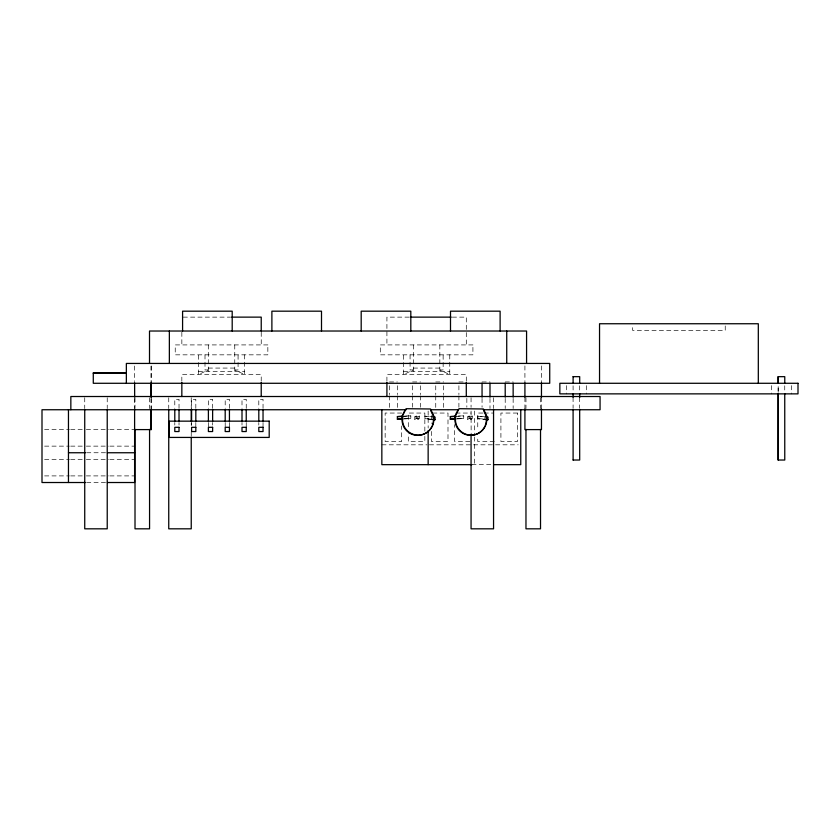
<?xml version="1.0" encoding="UTF-8"?>
<svg xmlns="http://www.w3.org/2000/svg" width="840" height="840" viewBox="0 0 840 840"><rect width="100%" height="100%" fill="white"/><g stroke="black" fill="none" stroke-linecap="round" stroke-linejoin="round"><path stroke-width="0.63" stroke-dasharray="4.2 3.15" d="M403.82 418.73L407.683 418.467L407.715 415.884L410.834 415.926L410.802 418.509L404.344 418.95M414.771 419.412L414.803 416.829L416.209 416.02L419.339 416.062L419.307 418.645L417.9 419.454L414.771 419.412L416.178 418.604L419.307 418.645M416.178 418.604L416.209 416.02M417.9 419.454L417.931 416.871L419.339 416.062M431.939 419.654L424.935 418.751L424.967 416.168L432.757 416.808M431.56 419.244L428.054 418.782L428.085 416.199M456.74 418.73L460.614 418.467L460.635 415.884L463.754 415.926L463.722 418.509L457.265 418.95M467.691 419.412L467.723 416.829L469.13 416.02L472.259 416.062L472.227 418.645L470.82 419.454L467.691 419.412L469.098 418.604L472.227 418.645M469.098 418.604L469.13 416.02M470.82 419.454L470.852 416.871L472.259 416.062M477.887 416.168L484.89 417.07L484.858 419.654L477.855 418.751L477.887 416.168L485.678 416.808M485.646 419.391L480.984 418.782L481.016 416.199M403.841 416.147L407.715 415.884M403.084 416.451L410.834 415.926M458.062 416.062L460.635 415.884M456.005 416.451L463.754 415.926M183.194 317.131L230.528 317.131M409.154 317.131L386.915 317.131L386.915 344.915M452.319 317.131L466.294 317.131L466.294 344.915M208.309 368.067L234.77 368.067M413.375 368.067L439.834 368.067M198.377 371.375L244.681 371.375M403.452 371.375L449.757 371.375M389.445 381.959L397.383 381.959M412.598 381.959L420.536 381.959M435.75 381.959L443.688 381.959M458.903 381.959L464.856 381.959M482.055 381.959L489.993 381.959M505.207 381.959L513.145 381.959M401.688 413.049L385.151 413.049L385.151 441.504L401.688 441.504L401.688 425.985M432.726 413.049L447.993 413.049L447.993 441.504L431.456 441.504L431.456 431.151M455.879 413.049L471.146 413.049M482.843 413.049L477.761 413.049L477.761 429.86M484.124 413.049L493.028 413.049M44.604 429.597L69.395 429.597M70.697 429.597L85.05 429.597M86.352 429.597L108.528 429.597M109.83 429.597L134.61 429.597M469.875 441.504L454.608 441.504L454.608 424.694M494.298 441.504L477.761 441.504L477.761 436.328M381.843 444.812L426.856 444.812M429.429 444.812L518.186 444.812M44.604 446.135L69.395 446.135M70.697 446.135L85.05 446.135M86.352 446.135L108.528 446.135M109.83 446.135L134.61 446.135M86.625 452.75L106.082 452.75M44.604 459.365L69.395 459.365M70.697 459.365L85.05 459.365M86.352 459.365L108.528 459.365M109.83 459.365L134.61 459.365M471.881 464.656L492.461 464.656M44.604 475.902L69.395 475.902M70.697 475.902L85.05 475.902M86.352 475.902L108.528 475.902M109.83 475.902L134.61 475.902M86.625 482.517L106.082 482.517M467.723 416.829L470.852 416.871M414.803 416.829L417.931 416.871M477.855 418.751L480.984 418.782M424.935 418.751L428.054 418.782M460.614 418.467L463.722 418.509M407.683 418.467L410.802 418.509M424.967 416.168L431.97 417.07M791.385 385.633L791.385 393.866M784.749 385.791L784.749 392.301M771.54 385.633L771.54 393.866M725.235 325.952L725.235 330.362L632.615 330.362L632.615 325.952M586.309 385.633L586.309 393.866M579.695 385.791L579.695 392.301M579.674 397.509L579.674 407.925M573.09 385.791L573.111 392.301M573.079 397.509L573.09 407.925M566.465 385.633L566.465 393.866M541.464 365.925L541.464 383.281M541.464 397.435L541.464 409.007M540.519 397.719L540.519 408.544M525.966 397.719L525.966 408.544M524.916 365.925L524.916 383.281M524.916 397.435L524.916 409.007M513.145 398.381L513.145 408.481M505.207 398.381L505.207 408.481M493.553 397.719L493.553 408.544M489.993 398.381L489.993 408.481M482.055 398.381L482.055 407.221M474.453 411.044L474.453 435.719M474.453 437.02L474.453 464.656M471.062 397.719L471.062 407.337M471.062 411.054L471.146 433.745M466.841 398.381L466.841 407.221M466.294 381.108L466.294 374.682L386.915 374.682L386.915 381.108M458.903 385.749L458.903 394.59M458.903 395.85L458.903 407.221M449.757 354.837L449.757 374.682L440.181 369.968L443.142 369.968L443.142 354.837M443.688 385.749L443.688 394.59M443.688 395.85L443.688 408.481M439.834 344.915L439.834 371.375M435.75 385.749L435.75 394.59M435.75 395.85L435.75 408.481M431.456 415.643L431.456 423.402M428.148 411.044L428.148 428.054M424.841 431.151L424.841 413.049L408.303 413.049L408.303 428.568M424.841 436.328L424.841 441.504L408.303 441.504L408.303 433.745M420.536 385.749L420.536 394.59M420.536 395.85L420.536 407.221M413.375 344.915L413.375 371.375M412.598 385.749L412.598 394.59M412.598 395.85L412.598 407.221M410.067 354.837L410.067 369.968L413.038 369.968L403.452 374.682L403.452 354.837M397.383 385.749L397.383 394.59M397.383 395.85L397.383 408.481M389.445 385.749L389.445 394.59M389.445 395.85L389.445 408.481M263.036 408.345L263.036 399.326L258.804 399.326L258.804 408.345M263.036 422.52L263.036 427.308M261.23 332.283L261.23 344.915M261.219 381.108L261.219 374.682L181.839 374.682L181.839 381.108M258.804 422.52L258.804 425.093M246.236 408.345L246.236 399.326L242.004 399.326L242.004 408.345M246.236 422.52L246.236 427.308M244.692 354.837L244.681 374.682L235.106 369.968L238.077 369.968L238.077 354.837M242.004 422.52L242.004 425.093M234.759 344.915L234.759 371.375M229.435 408.345L229.435 399.326L225.194 399.326L225.194 408.345M229.435 422.52L229.435 427.308M225.194 422.52L225.194 427.308M212.625 408.345L212.625 399.326L208.394 399.326L208.394 408.345M212.625 422.52L212.625 425.093M208.394 422.52L208.394 427.308M208.299 344.915L208.299 371.375M205.002 354.837L205.002 369.968L207.963 369.968L198.387 374.682L198.387 354.837M195.825 408.345L195.825 399.326L191.594 399.326L191.594 408.345M195.825 422.52L195.825 427.308M191.594 422.52L191.594 425.093M191.237 397.719L191.237 408.544M191.237 422.835L191.237 425.45M191.237 431.991L191.237 435.918M181.85 332.283L181.85 344.915M179.025 408.345L179.025 399.326L174.793 399.326L174.793 408.345M179.025 422.52L179.025 425.093M174.793 422.52L174.793 425.093M168.746 397.719L168.746 408.544M151.158 366.03L151.158 381.602M151.158 398.465L151.158 408.839M151.116 366.03L151.116 381.602M151.116 398.465L151.116 408.839M149.562 397.719L149.562 408.544M135.009 397.719L135.009 408.544M134.621 366.03L134.662 381.602M134.621 398.465L134.662 408.839M107.226 397.719L107.226 408.544M84.735 397.719L84.735 408.544M267.845 344.915L175.234 344.915L175.234 354.837L267.845 354.837L267.845 344.915M472.92 344.915L380.3 344.915L380.3 354.837L472.92 354.837L472.92 344.915M517.451 413.049L500.913 413.049L500.913 441.504L517.451 441.504L517.451 413.049M778.176 392.301L778.176 385.791L778.155 392.301"/><path stroke-width="1.26" d="M403.053 419.034L397.362 419.171L397.394 416.588L402.549 416.231M431.844 426.542A15.697 15.697 0 0 1 402.171 417.554L402.192 415.853L405.038 410.109M402.623 417.302L402.644 415.601L406.056 408.702L430.553 408.986L433.797 415.968L433.786 417.669A15.697 15.697 0 0 1 417.995 435.11A15.697 15.697 0 0 1 402.623 417.302L402.171 417.554M432.296 425.534A15.697 15.697 0 0 0 433.335 417.921L433.356 416.22L430.647 410.413M432.978 419.664L435.057 419.695L435.089 417.102L432.757 416.808M455.973 419.034L450.282 419.171L450.314 416.588L455.48 416.231M484.764 426.542A15.697 15.697 0 0 1 455.102 417.554L455.123 415.853L457.968 410.109M455.543 417.302L455.564 415.601L458.976 408.702L483.473 408.986L486.728 415.968L486.707 417.669A15.697 15.697 0 0 1 470.915 435.11A15.697 15.697 0 0 1 455.543 417.302L455.102 417.554M485.216 425.534A15.697 15.697 0 0 0 486.255 417.921L486.276 416.22L483.567 410.413M485.898 419.664L487.988 419.695L488.009 417.102L485.678 416.808M403.084 416.451L397.394 416.588M397.362 419.171L402.528 418.824M456.005 416.451L450.314 416.588M450.282 419.171L455.448 418.824M231.809 317.131L261.23 317.131L261.23 331.023M410.351 317.131L451.154 317.131M126.357 372.697L93.282 372.697L93.282 383.281L549.727 383.281L549.727 363.437L126.357 363.437L126.357 383.281M93.282 373.359L126.357 373.359M573.079 376.667L579.695 376.667L579.695 383.187M778.176 376.667L778.166 383.187L778.155 376.667L784.77 376.667L784.77 383.187M406.193 409.742L42 409.742L42 482.517L85.323 482.517M430.721 409.742L458.588 409.742M483.284 409.742L600.065 409.742L600.065 396.512L70.844 396.512L70.844 409.742M134.621 429.597L151.158 429.597L151.158 410.141M68.46 452.75L85.323 452.75M107.373 452.75L134.61 452.75M573.079 460.026L579.695 460.026L579.674 409.227M778.166 460.026L778.176 393.603L778.155 460.026L784.77 460.026L784.749 393.603M471.881 464.656L381.843 464.656L381.843 409.742M493.742 464.656L520.758 464.656L520.758 409.742M107.373 482.517L134.61 482.517L134.61 409.742M485.646 419.391L487.988 419.695M432.726 419.391L435.057 419.695M758.31 383.281L758.31 323.746L599.54 323.746L599.54 383.281M579.695 393.603L579.695 397.509M573.111 376.667L573.111 383.187M573.111 393.603L573.09 397.509M573.09 409.227L573.111 460.026M541.464 382.893L541.464 397.435M541.464 409.007L541.464 429.597L524.916 429.597L524.916 409.007M540.519 429.377L540.519 528.822L525.966 528.822L525.966 429.377M526.575 363.437L526.575 331.023L149.51 331.023L149.51 363.437M524.916 382.893L524.916 397.435M513.145 383.229L513.145 397.12M506.73 331.023L506.73 363.437M505.207 383.229L505.207 397.12M500.115 331.023L500.115 311.178L450.503 311.178L450.503 331.023M493.553 409.742L493.553 528.822L471.062 528.822L471.062 434.606M489.993 383.229L489.993 397.12M482.055 383.229L482.055 397.12M466.294 382.389L466.294 396.512M428.148 430.668L428.148 464.656M410.812 331.023L410.812 311.178L361.19 311.178L361.19 331.023M386.915 382.389L386.915 396.512M321.5 331.023L321.5 311.178L271.887 311.178L271.887 331.023M263.036 409.5L263.036 421.229M261.219 382.389L261.219 396.512M258.804 409.5L258.804 421.229M246.236 409.5L246.236 421.229M242.004 409.5L242.004 421.229M232.197 331.023L232.197 311.178L182.584 311.178L182.584 331.023M229.435 409.5L229.435 421.229M225.194 409.5L225.194 421.229M212.625 409.5L212.625 421.229M208.394 409.5L208.394 421.229M195.825 409.5L195.825 421.229M191.594 409.5L191.594 421.229M191.237 409.742L191.237 421.522M191.237 437.22L191.237 528.822L168.746 528.822L168.746 409.742M181.839 382.389L181.839 396.512M179.025 409.5L179.025 421.229M174.793 409.5L174.793 421.229M169.355 331.023L169.355 363.437M151.158 382.893L151.158 397.163M151.116 382.893L151.116 397.163M151.116 410.141L151.116 429.597M149.562 429.377L149.562 528.822L135.009 528.822L135.009 429.377M134.621 382.893L134.662 397.163M107.226 409.742L107.226 528.822L84.735 528.822L84.735 409.742M68.46 409.742L68.46 482.517M798 383.281L559.85 383.281L559.85 393.866L798 393.866L798 383.281M269.199 421.155L169.312 421.155L169.312 437.43L269.199 437.43L269.199 421.155M179.025 427.308L174.793 427.308L174.793 431.54L179.025 431.54L179.025 427.308M195.825 427.308L191.594 427.308L191.594 431.54L195.825 431.54L195.825 427.308M212.625 427.308L208.394 427.308L208.394 431.54L212.625 431.54L212.625 427.308M229.435 427.308L225.194 427.308L225.194 431.54L229.435 431.54L229.435 427.308M246.236 427.308L242.004 427.308L242.004 431.54L246.236 431.54L246.236 427.308M263.036 427.308L258.804 427.308L258.804 431.54L263.036 431.54L263.036 427.308"/></g></svg>
